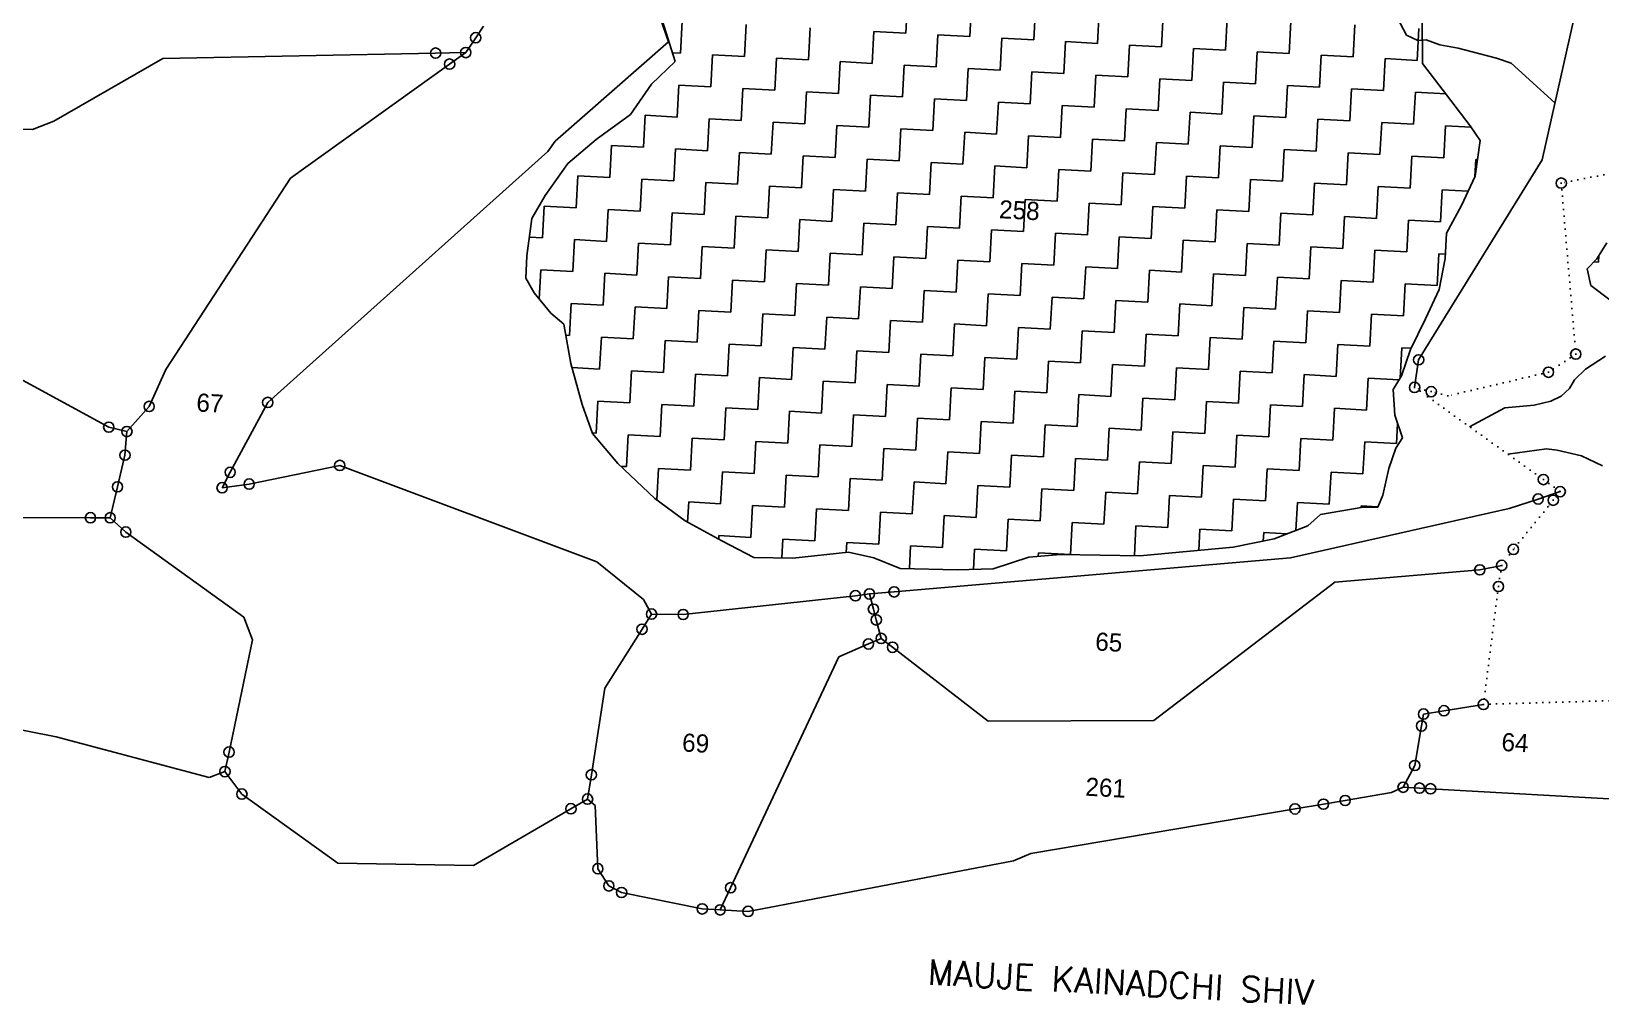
# Model space of a CAD drawing. Header units: metres. Extents: x 260336 to 266671, y 2219820 to 2223612.
# Drawn here: x 265593 to 266209, y 2219991 to 2220373 of the extents above; entities that cross this region are included whole.
import ezdxf

# ---------------------------------------------------------------- set-up
doc = ezdxf.new("R2010")
doc.units = ezdxf.units.M
doc.header["$MEASUREMENT"] = 0
doc.linetypes.add('DOT', pattern=[0.25, 0, -0.25])
for name, color, linetype in [('LINE_WATER', 4, 'Continuous'), ('POLY_FOREST', 7, 'DOT'), ('POLY_HATCH', 12, 'Continuous'), ('POLY_PARCEL', 6, 'Continuous'), ('SYM_STONE', 1, 'Continuous'), ('TEXT_MAPOUT', 7, 'Continuous'), ('TEXT_PARCEL', 7, 'Continuous'), ('V_BOUND_LINE', 7, 'Continuous')]:
    doc.layers.add(name, color=color, linetype=linetype)
doc.styles.get("Standard").update_dxf_attribs({"font": 'simplex.shx'})
doc.styles.add('TEXT_MAP', font='', dxfattribs={"height": 1.8})
doc.styles.get('TEXT_MAP').set_extended_font_data('Kruti Dev 050')

msp = doc.modelspace()

# ---------------------------------------------------------------- linework, layer by layer
at = {"layer": 'LINE_WATER', "ltscale": 10}
for p, q in [((266132.89, 2220371.22), (266127.95, 2220380.45)), ((266137.24, 2220369.11), (266132.89, 2220371.22)), ((266140.55, 2220369.4), (266137.24, 2220369.11)), ((266145.86, 2220367.47), (266140.55, 2220369.4)), ((266153.08, 2220366.15), (266145.86, 2220367.47)), ((266168.16, 2220362.29), (266153.08, 2220366.15)), ((266173.97, 2220360.29), (266168.16, 2220362.29)), ((266191.1, 2220344.71), (266173.97, 2220360.29)), ((266203.13, 2220240.17), (266210.91, 2220245.27)), ((266196.76, 2220232.53), (266198.71, 2220235.96)), ((266198.71, 2220235.96), (266203.13, 2220240.17)), ((266189.43, 2220227.62), (266193.51, 2220229.61)), ((266193.51, 2220229.61), (266196.76, 2220232.53)), ((266157.57, 2220217.58), (266171.39, 2220225)), ((266171.39, 2220225), (266182.93, 2220225.98)), ((266182.93, 2220225.98), (266189.43, 2220227.62)), ((266172.58, 2220206.84), (266187.77, 2220208.87)), ((266187.77, 2220208.87), (266191.94, 2220208.42)), ((266191.94, 2220208.42), (266201.55, 2220206.15)), ((266201.55, 2220206.15), (266209.73, 2220202.18))]:
    msp.add_line(p, q, dxfattribs=at)
at = {"layer": 'POLY_FOREST', "ltscale": 10}
for p, q in [((266217.94, 2220317.97), (266193.59, 2220313.19)), ((266193.59, 2220313.19), (266199.26, 2220246.08)), ((266199.26, 2220246.08), (266188.53, 2220238.96)), ((266188.53, 2220238.96), (266149.08, 2220229.67)), ((266142.56, 2220231.34), (266136.02, 2220233.01)), ((266136.02, 2220233.01), (266141.14, 2220229.35)), ((266141.14, 2220229.35), (266186.54, 2220196.84)), ((266149.08, 2220229.67), (266142.56, 2220231.34)), ((266186.54, 2220196.84), (266192.96, 2220192.24)), ((266193.17, 2220192.09), (266190.44, 2220188.73)), ((266192.96, 2220192.24), (266193.17, 2220192.09)), ((266188.31, 2220186.1), (266174.78, 2220169.44)), ((266190.44, 2220188.73), (266188.31, 2220186.1)), ((266174.78, 2220169.44), (266170.19, 2220163.15)), ((266170.19, 2220163.15), (266168.91, 2220154.86)), ((266168.91, 2220154.86), (266163.01, 2220108.6)), ((266163.01, 2220108.6), (266250.07, 2220111.1))]:
    msp.add_line(p, q, dxfattribs=at)
at = {"layer": 'POLY_HATCH'}
for p, q in [((265836.3, 2220391.43), (265845.85, 2220360.93)), ((266139.13, 2220360.13), (266138.93, 2220378.37)), ((265845.85, 2220360.93), (265836.55, 2220352.02)), ((266148.48, 2220347.87), (266139.13, 2220360.13)), ((265836.55, 2220352.02), (265828.27, 2220340.12)), ((266157.83, 2220335.62), (266148.48, 2220347.87)), ((265828.27, 2220340.12), (265814.79, 2220330.25)), ((266161.7, 2220329.95), (266157.83, 2220335.62)), ((265814.79, 2220330.25), (265803.7, 2220320.85)), ((266159.77, 2220315.94), (266161.7, 2220329.95)), ((265803.7, 2220320.85), (265794.8, 2220308.39)), ((266154.45, 2220304.47), (266159.77, 2220315.94)), ((265794.8, 2220308.39), (265789.61, 2220299.26)), ((266148.58, 2220293.61), (266154.45, 2220304.47)), ((265789.61, 2220299.26), (265787.65, 2220284.66)), ((266148.05, 2220283.65), (266148.58, 2220293.61)), ((265787.65, 2220284.66), (265787.18, 2220275.87)), ((266211.41, 2220289.72), (266207.54, 2220283.46)), ((266145.63, 2220271.43), (266148.05, 2220283.65)), ((266207.54, 2220283.46), (266203.8, 2220279.54)), ((266203.8, 2220279.54), (266205.22, 2220273)), ((265787.18, 2220275.87), (265790.43, 2220270.19)), ((266205.22, 2220273), (266212.57, 2220267.32)), ((265790.43, 2220270.19), (265797.07, 2220262.19)), ((266140.31, 2220259.95), (266145.63, 2220271.43)), ((265797.07, 2220262.19), (265802.13, 2220257.81)), ((266134.38, 2220247.92), (266140.31, 2220259.95)), ((265802.13, 2220257.81), (265804.84, 2220242.38)), ((266130.88, 2220237.53), (266134.38, 2220247.92)), ((265804.84, 2220242.38), (265809.27, 2220226.27)), ((266127.56, 2220232.19), (266130.88, 2220237.53)), ((266128.2, 2220222.16), (266127.56, 2220232.19)), ((265809.27, 2220226.27), (265813.37, 2220214.88)), ((266131.25, 2220213.18), (266128.2, 2220222.16)), ((265813.37, 2220214.88), (265823.34, 2220203.17)), ((266128.68, 2220209.2), (266131.25, 2220213.18)), ((266125.9, 2220201.12), (266128.68, 2220209.2)), ((265823.34, 2220203.17), (265837.91, 2220189.46)), ((266123.58, 2220190.66), (266125.9, 2220201.12)), ((265837.91, 2220189.46), (265849.79, 2220180.6)), ((266115.08, 2220185.82), (266121.57, 2220186.06)), ((266121.57, 2220186.06), (266123.58, 2220190.66)), ((265849.79, 2220180.6), (265864.08, 2220172.78)), ((266094.11, 2220178.71), (266099.05, 2220183.15)), ((266099.05, 2220183.15), (266115.08, 2220185.82)), ((266080.89, 2220173.53), (266094.11, 2220178.71)), ((265864.08, 2220172.78), (265876.68, 2220166.23)), ((265891.97, 2220166), (265913.86, 2220168.37)), ((265913.86, 2220168.37), (265923.74, 2220166.07)), ((265984.59, 2220166.32), (265997.01, 2220167.42)), ((265997.01, 2220167.42), (266028.17, 2220166.93)), ((266028.17, 2220166.93), (266064.83, 2220170.27)), ((266064.83, 2220170.27), (266080.89, 2220173.53)), ((265876.68, 2220166.23), (265891.97, 2220166)), ((265923.74, 2220166.07), (265934.12, 2220161.99)), ((265934.12, 2220161.99), (265956.44, 2220161.39)), ((265956.44, 2220161.39), (265970.59, 2220161.81)), ((265970.59, 2220161.81), (265984.59, 2220166.32))]:
    msp.add_line(p, q, dxfattribs=at)
at = {"layer": 'POLY_HATCH', "linetype": 'Continuous'}
for p, q in [((265936.38, 2220372.07), (265937.05, 2220384.61)), ((265961.45, 2220370.74), (265962.12, 2220383.28)), ((265986.53, 2220369.4), (265987.2, 2220381.94)), ((266011.6, 2220368.06), (266012.27, 2220380.6)), ((266036.68, 2220366.73), (266037.35, 2220379.27)), ((266061.75, 2220365.39), (266062.42, 2220377.93)), ((265847.95, 2220364.21), (265848.62, 2220376.75)), ((265873.03, 2220362.88), (265873.69, 2220375.42)), ((265898.1, 2220361.54), (265898.77, 2220374.08)), ((265923.17, 2220360.21), (265923.84, 2220372.74)), ((265923.84, 2220372.74), (265936.38, 2220372.07)), ((265948.25, 2220358.87), (265948.92, 2220371.41)), ((265948.92, 2220371.41), (265961.45, 2220370.74)), ((266086.83, 2220364.06), (266087.49, 2220376.59)), ((266111.9, 2220362.72), (266112.57, 2220375.26)), ((266136.98, 2220361.38), (266137.64, 2220373.92)), ((265973.32, 2220357.53), (265973.99, 2220370.07)), ((265973.99, 2220370.07), (265986.53, 2220369.4)), ((265998.4, 2220356.2), (265999.07, 2220368.73)), ((265999.07, 2220368.73), (266011.6, 2220368.06)), ((266023.47, 2220354.86), (266024.14, 2220367.4)), ((266024.14, 2220367.4), (266036.68, 2220366.73)), ((266048.55, 2220353.52), (266049.22, 2220366.06)), ((266049.22, 2220366.06), (266061.75, 2220365.39)), ((266073.62, 2220352.19), (266074.29, 2220364.72)), ((266074.29, 2220364.72), (266086.83, 2220364.06)), ((265844.77, 2220364.38), (265847.95, 2220364.21)), ((265859.82, 2220351.01), (265860.49, 2220363.55)), ((265860.49, 2220363.55), (265873.03, 2220362.88)), ((265884.89, 2220349.67), (265885.56, 2220362.21)), ((265885.56, 2220362.21), (265898.1, 2220361.54)), ((265909.97, 2220348.34), (265910.64, 2220360.87)), ((265910.64, 2220360.87), (265923.17, 2220360.21)), ((265935.04, 2220347), (265935.71, 2220359.54)), ((265935.71, 2220359.54), (265948.25, 2220358.87)), ((266098.7, 2220350.85), (266099.36, 2220363.39)), ((266099.36, 2220363.39), (266111.9, 2220362.72)), ((266123.77, 2220349.51), (266124.44, 2220362.05)), ((266124.44, 2220362.05), (266136.98, 2220361.38)), ((265960.12, 2220345.66), (265960.79, 2220358.2)), ((265960.79, 2220358.2), (265973.32, 2220357.53)), ((265985.19, 2220344.33), (265985.86, 2220356.86)), ((265985.86, 2220356.86), (265998.4, 2220356.2)), ((266010.27, 2220342.99), (266010.94, 2220355.53)), ((266010.94, 2220355.53), (266023.47, 2220354.86)), ((266035.34, 2220341.65), (266036.01, 2220354.19)), ((266036.01, 2220354.19), (266048.55, 2220353.52)), ((266060.42, 2220340.32), (266061.08, 2220352.85)), ((266061.08, 2220352.85), (266073.62, 2220352.19)), ((265846.61, 2220339.14), (265847.28, 2220351.68)), ((265847.28, 2220351.68), (265859.82, 2220351.01)), ((265871.69, 2220337.8), (265872.36, 2220350.34)), ((265872.36, 2220350.34), (265884.89, 2220349.67)), ((265896.76, 2220336.47), (265897.43, 2220349)), ((265897.43, 2220349), (265909.97, 2220348.34)), ((265921.84, 2220335.13), (265922.51, 2220347.67)), ((265922.51, 2220347.67), (265935.04, 2220347)), ((265946.91, 2220333.79), (265947.58, 2220346.33)), ((265947.58, 2220346.33), (265960.12, 2220345.66)), ((266085.49, 2220338.98), (266086.16, 2220351.52)), ((266086.16, 2220351.52), (266098.7, 2220350.85)), ((266110.56, 2220337.64), (266111.23, 2220350.18)), ((266111.23, 2220350.18), (266123.77, 2220349.51)), ((266135.64, 2220336.31), (266136.31, 2220348.85)), ((266136.31, 2220348.85), (266148.22, 2220348.21)), ((265971.99, 2220332.46), (265972.66, 2220345)), ((265972.66, 2220345), (265985.19, 2220344.33)), ((265997.06, 2220331.12), (265997.73, 2220343.66)), ((265997.73, 2220343.66), (266010.27, 2220342.99)), ((266022.14, 2220329.79), (266022.8, 2220342.32)), ((266022.8, 2220342.32), (266035.34, 2220341.65)), ((266047.21, 2220328.45), (266047.88, 2220340.99)), ((266047.88, 2220340.99), (266060.42, 2220340.32)), ((265833.41, 2220327.27), (265834.08, 2220339.81)), ((265834.08, 2220339.81), (265846.61, 2220339.14)), ((265858.48, 2220325.93), (265859.15, 2220338.47)), ((265859.15, 2220338.47), (265871.69, 2220337.8)), ((265883.56, 2220324.6), (265884.23, 2220337.14)), ((265884.23, 2220337.14), (265896.76, 2220336.47)), ((265908.63, 2220323.26), (265909.3, 2220335.8)), ((265909.3, 2220335.8), (265921.84, 2220335.13)), ((265933.71, 2220321.93), (265934.38, 2220334.46)), ((265934.38, 2220334.46), (265946.91, 2220333.79)), ((266072.28, 2220327.11), (266072.95, 2220339.65)), ((266072.95, 2220339.65), (266085.49, 2220338.98)), ((266097.36, 2220325.78), (266098.03, 2220338.31)), ((266098.03, 2220338.31), (266110.56, 2220337.64)), ((266122.43, 2220324.44), (266123.1, 2220336.98)), ((266123.1, 2220336.98), (266135.64, 2220336.31)), ((266147.51, 2220323.1), (266148.18, 2220335.64)), ((266148.18, 2220335.64), (266158.18, 2220335.11)), ((265820.2, 2220315.4), (265820.87, 2220327.94)), ((265820.87, 2220327.94), (265833.41, 2220327.27)), ((265958.78, 2220320.59), (265959.45, 2220333.13)), ((265959.45, 2220333.13), (265971.99, 2220332.46)), ((265983.86, 2220319.25), (265984.52, 2220331.79)), ((265984.52, 2220331.79), (265997.06, 2220331.12)), ((266008.93, 2220317.92), (266009.6, 2220330.45)), ((266009.6, 2220330.45), (266022.14, 2220329.79)), ((266034, 2220316.58), (266034.67, 2220329.12)), ((266034.67, 2220329.12), (266047.21, 2220328.45)), ((266059.08, 2220315.24), (266059.75, 2220327.78)), ((266059.75, 2220327.78), (266072.28, 2220327.11)), ((265845.28, 2220314.07), (265845.95, 2220326.6)), ((265845.95, 2220326.6), (265858.48, 2220325.93)), ((265870.35, 2220312.73), (265871.02, 2220325.27)), ((265871.02, 2220325.27), (265883.56, 2220324.6)), ((265895.43, 2220311.39), (265896.1, 2220323.93)), ((265896.1, 2220323.93), (265908.63, 2220323.26)), ((265920.5, 2220310.06), (265921.17, 2220322.59)), ((265921.17, 2220322.59), (265933.71, 2220321.93)), ((266084.15, 2220313.91), (266084.82, 2220326.44)), ((266084.82, 2220326.44), (266097.36, 2220325.78)), ((266109.23, 2220312.57), (266109.9, 2220325.11)), ((266109.9, 2220325.11), (266122.43, 2220324.44)), ((266134.3, 2220311.23), (266134.97, 2220323.77)), ((266134.97, 2220323.77), (266147.51, 2220323.1)), ((266159.69, 2220315.76), (266160.05, 2220322.43)), ((266160.05, 2220322.43), (266160.66, 2220322.4)), ((265807, 2220303.53), (265807.67, 2220316.07)), ((265807.67, 2220316.07), (265820.2, 2220315.4)), ((265945.58, 2220308.72), (265946.24, 2220321.26)), ((265946.24, 2220321.26), (265958.78, 2220320.59)), ((265970.65, 2220307.38), (265971.32, 2220319.92)), ((265971.32, 2220319.92), (265983.86, 2220319.25)), ((265995.72, 2220306.05), (265996.39, 2220318.58)), ((265996.39, 2220318.58), (266008.93, 2220317.92)), ((266020.8, 2220304.71), (266021.47, 2220317.25)), ((266021.47, 2220317.25), (266034, 2220316.58)), ((266045.87, 2220303.37), (266046.54, 2220315.91)), ((266046.54, 2220315.91), (266059.08, 2220315.24)), ((265832.07, 2220302.2), (265832.74, 2220314.73)), ((265832.74, 2220314.73), (265845.28, 2220314.07)), ((265857.15, 2220300.86), (265857.82, 2220313.4)), ((265857.82, 2220313.4), (265870.35, 2220312.73)), ((265882.22, 2220299.52), (265882.89, 2220312.06)), ((265882.89, 2220312.06), (265895.43, 2220311.39)), ((265907.3, 2220298.19), (265907.96, 2220310.72)), ((265907.96, 2220310.72), (265920.5, 2220310.06)), ((265932.37, 2220296.85), (265933.04, 2220309.39)), ((265933.04, 2220309.39), (265945.58, 2220308.72)), ((266070.95, 2220302.04), (266071.62, 2220314.57)), ((266071.62, 2220314.57), (266084.15, 2220313.91)), ((266096.02, 2220300.7), (266096.69, 2220313.24)), ((266096.69, 2220313.24), (266109.23, 2220312.57)), ((266121.1, 2220299.36), (266121.77, 2220311.9)), ((266121.77, 2220311.9), (266134.3, 2220311.23)), ((266146.17, 2220298.03), (266146.84, 2220310.57)), ((266146.84, 2220310.57), (266157.03, 2220310.02)), ((265793.79, 2220291.66), (265794.46, 2220304.2)), ((265794.46, 2220304.2), (265807, 2220303.53)), ((265957.45, 2220295.51), (265958.11, 2220308.05)), ((265958.11, 2220308.05), (265970.65, 2220307.38)), ((265982.52, 2220294.18), (265983.19, 2220306.72)), ((265983.19, 2220306.72), (265995.72, 2220306.05)), ((266007.59, 2220292.84), (266008.26, 2220305.38)), ((266008.26, 2220305.38), (266020.8, 2220304.71)), ((266032.67, 2220291.51), (266033.34, 2220304.04)), ((266033.34, 2220304.04), (266045.87, 2220303.37)), ((265818.87, 2220290.33), (265819.54, 2220302.86)), ((265819.54, 2220302.86), (265832.07, 2220302.2)), ((265843.94, 2220288.99), (265844.61, 2220301.53)), ((265844.61, 2220301.53), (265857.15, 2220300.86)), ((265869.02, 2220287.65), (265869.68, 2220300.19)), ((265869.68, 2220300.19), (265882.22, 2220299.52)), ((265894.09, 2220286.32), (265894.76, 2220298.86)), ((265894.76, 2220298.86), (265907.3, 2220298.19)), ((265919.17, 2220284.98), (265919.83, 2220297.52)), ((265919.83, 2220297.52), (265932.37, 2220296.85)), ((266057.74, 2220290.17), (266058.41, 2220302.71)), ((266058.41, 2220302.71), (266070.95, 2220302.04)), ((266082.82, 2220288.83), (266083.49, 2220301.37)), ((266083.49, 2220301.37), (266096.02, 2220300.7)), ((266107.89, 2220287.5), (266108.56, 2220300.03)), ((266108.56, 2220300.03), (266121.1, 2220299.36)), ((266132.97, 2220286.16), (266133.63, 2220298.7)), ((266133.63, 2220298.7), (266146.17, 2220298.03)), ((265788.63, 2220291.94), (265793.79, 2220291.66)), ((265805.66, 2220278.46), (265806.33, 2220291)), ((265806.33, 2220291), (265818.87, 2220290.33)), ((265944.24, 2220283.65), (265944.91, 2220296.18)), ((265944.91, 2220296.18), (265957.45, 2220295.51)), ((265969.31, 2220282.31), (265969.98, 2220294.85)), ((265969.98, 2220294.85), (265982.52, 2220294.18)), ((265994.39, 2220280.97), (265995.06, 2220293.51)), ((265995.06, 2220293.51), (266007.59, 2220292.84)), ((266019.46, 2220279.64), (266020.13, 2220292.17)), ((266020.13, 2220292.17), (266032.67, 2220291.51)), ((266044.54, 2220278.3), (266045.21, 2220290.84)), ((266045.21, 2220290.84), (266057.74, 2220290.17)), ((265830.74, 2220277.12), (265831.4, 2220289.66)), ((265831.4, 2220289.66), (265843.94, 2220288.99)), ((265855.81, 2220275.79), (265856.48, 2220288.32)), ((265856.48, 2220288.32), (265869.02, 2220287.65)), ((265880.89, 2220274.45), (265881.55, 2220286.99)), ((265881.55, 2220286.99), (265894.09, 2220286.32)), ((265905.96, 2220273.11), (265906.63, 2220285.65)), ((265906.63, 2220285.65), (265919.17, 2220284.98)), ((266069.61, 2220276.96), (266070.28, 2220289.5)), ((266070.28, 2220289.5), (266082.82, 2220288.83)), ((266094.69, 2220275.63), (266095.35, 2220288.16)), ((266095.35, 2220288.16), (266107.89, 2220287.5)), ((266119.76, 2220274.29), (266120.43, 2220286.83)), ((266120.43, 2220286.83), (266132.97, 2220286.16)), ((266144.84, 2220272.95), (266145.5, 2220285.49)), ((266145.5, 2220285.49), (266148.14, 2220285.35)), ((266208.19, 2220282.15), (266208.33, 2220284.73)), ((265792.51, 2220267.68), (265793.12, 2220279.13)), ((265793.12, 2220279.13), (265805.66, 2220278.46)), ((265931.03, 2220271.78), (265931.7, 2220284.31)), ((265931.7, 2220284.31), (265944.24, 2220283.65)), ((265956.11, 2220270.44), (265956.78, 2220282.98)), ((265956.78, 2220282.98), (265969.31, 2220282.31)), ((265981.18, 2220269.1), (265981.85, 2220281.64)), ((265981.85, 2220281.64), (265994.39, 2220280.97)), ((266006.26, 2220267.77), (266006.93, 2220280.3)), ((266006.93, 2220280.3), (266019.46, 2220279.64)), ((266031.33, 2220266.43), (266032, 2220278.97)), ((266032, 2220278.97), (266044.54, 2220278.3)), ((266206.38, 2220282.25), (266208.19, 2220282.15)), ((265817.53, 2220265.25), (265818.2, 2220277.79)), ((265818.2, 2220277.79), (265830.74, 2220277.12)), ((265842.61, 2220263.92), (265843.27, 2220276.45)), ((265843.27, 2220276.45), (265855.81, 2220275.79)), ((265867.68, 2220262.58), (265868.35, 2220275.12)), ((265868.35, 2220275.12), (265880.89, 2220274.45)), ((265892.75, 2220261.24), (265893.42, 2220273.78)), ((265893.42, 2220273.78), (265905.96, 2220273.11)), ((265917.83, 2220259.91), (265918.5, 2220272.44)), ((265918.5, 2220272.44), (265931.03, 2220271.78)), ((266056.41, 2220265.09), (266057.07, 2220277.63)), ((266057.07, 2220277.63), (266069.61, 2220276.96)), ((266081.48, 2220263.76), (266082.15, 2220276.29)), ((266082.15, 2220276.29), (266094.69, 2220275.63)), ((266106.56, 2220262.42), (266107.22, 2220274.96)), ((266107.22, 2220274.96), (266119.76, 2220274.29)), ((266131.63, 2220261.08), (266132.3, 2220273.62)), ((266132.3, 2220273.62), (266144.84, 2220272.95)), ((265942.9, 2220258.57), (265943.57, 2220271.11)), ((265943.57, 2220271.11), (265956.11, 2220270.44)), ((265967.98, 2220257.23), (265968.65, 2220269.77)), ((265968.65, 2220269.77), (265981.18, 2220269.1)), ((265993.05, 2220255.9), (265993.72, 2220268.44)), ((265993.72, 2220268.44), (266006.26, 2220267.77)), ((266018.13, 2220254.56), (266018.79, 2220267.1)), ((266018.79, 2220267.1), (266031.33, 2220266.43)), ((265804.33, 2220253.38), (265804.99, 2220265.92)), ((265804.99, 2220265.92), (265817.53, 2220265.25)), ((265829.4, 2220252.05), (265830.07, 2220264.58)), ((265830.07, 2220264.58), (265842.61, 2220263.92)), ((265854.47, 2220250.71), (265855.14, 2220263.25)), ((265855.14, 2220263.25), (265867.68, 2220262.58)), ((265879.55, 2220249.37), (265880.22, 2220261.91)), ((265880.22, 2220261.91), (265892.75, 2220261.24)), ((265904.62, 2220248.04), (265905.29, 2220260.58)), ((265905.29, 2220260.58), (265917.83, 2220259.91)), ((266043.2, 2220253.23), (266043.87, 2220265.76)), ((266043.87, 2220265.76), (266056.41, 2220265.09)), ((266068.28, 2220251.89), (266068.94, 2220264.43)), ((266068.94, 2220264.43), (266081.48, 2220263.76)), ((266093.35, 2220250.55), (266094.02, 2220263.09)), ((266094.02, 2220263.09), (266106.56, 2220262.42)), ((266118.42, 2220249.22), (266119.09, 2220261.75)), ((266119.09, 2220261.75), (266131.63, 2220261.08)), ((265929.7, 2220246.7), (265930.37, 2220259.24)), ((265930.37, 2220259.24), (265942.9, 2220258.57)), ((265954.77, 2220245.37), (265955.44, 2220257.9)), ((265955.44, 2220257.9), (265967.98, 2220257.23)), ((265979.85, 2220244.03), (265980.51, 2220256.57)), ((265980.51, 2220256.57), (265993.05, 2220255.9)), ((266004.92, 2220242.69), (266005.59, 2220255.23)), ((266005.59, 2220255.23), (266018.13, 2220254.56)), ((266030, 2220241.36), (266030.66, 2220253.89)), ((266030.66, 2220253.89), (266043.2, 2220253.23)), ((265802.89, 2220253.46), (265804.33, 2220253.38)), ((265816.19, 2220240.18), (265816.86, 2220252.72)), ((265816.86, 2220252.72), (265829.4, 2220252.05)), ((265841.27, 2220238.84), (265841.94, 2220251.38)), ((265841.94, 2220251.38), (265854.47, 2220250.71)), ((265866.34, 2220237.51), (265867.01, 2220250.04)), ((265867.01, 2220250.04), (265879.55, 2220249.37)), ((265891.42, 2220236.17), (265892.09, 2220248.71)), ((265892.09, 2220248.71), (265904.62, 2220248.04)), ((266055.07, 2220240.02), (266055.74, 2220252.56)), ((266055.74, 2220252.56), (266068.28, 2220251.89)), ((266080.14, 2220238.68), (266080.81, 2220251.22)), ((266080.81, 2220251.22), (266093.35, 2220250.55)), ((266105.22, 2220237.35), (266105.89, 2220249.88)), ((266105.89, 2220249.88), (266118.42, 2220249.22)), ((266130.33, 2220236.64), (266130.96, 2220248.55)), ((266130.96, 2220248.55), (266134.59, 2220248.35)), ((265916.49, 2220234.83), (265917.16, 2220247.37)), ((265917.16, 2220247.37), (265929.7, 2220246.7)), ((265941.57, 2220233.5), (265942.23, 2220246.03)), ((265942.23, 2220246.03), (265954.77, 2220245.37)), ((265966.64, 2220232.16), (265967.31, 2220244.7)), ((265967.31, 2220244.7), (265979.85, 2220244.03)), ((265991.72, 2220230.82), (265992.38, 2220243.36)), ((265992.38, 2220243.36), (266004.92, 2220242.69)), ((266016.79, 2220229.49), (266017.46, 2220242.02)), ((266017.46, 2220242.02), (266030, 2220241.36)), ((265805.28, 2220240.76), (265816.19, 2220240.18)), ((265828.06, 2220226.97), (265828.73, 2220239.51)), ((265828.73, 2220239.51), (265841.27, 2220238.84)), ((265853.14, 2220225.64), (265853.81, 2220238.17)), ((265853.81, 2220238.17), (265866.34, 2220237.51)), ((265878.21, 2220224.3), (265878.88, 2220236.84)), ((265878.88, 2220236.84), (265891.42, 2220236.17)), ((265903.29, 2220222.96), (265903.95, 2220235.5)), ((265903.95, 2220235.5), (265916.49, 2220234.83)), ((266041.86, 2220228.15), (266042.53, 2220240.69)), ((266042.53, 2220240.69), (266055.07, 2220240.02)), ((266066.94, 2220226.81), (266067.61, 2220239.35)), ((266067.61, 2220239.35), (266080.14, 2220238.68)), ((266092.01, 2220225.48), (266092.68, 2220238.01)), ((266092.68, 2220238.01), (266105.22, 2220237.35)), ((266117.09, 2220224.14), (266117.76, 2220236.68)), ((266117.76, 2220236.68), (266129.95, 2220236.03)), ((265928.36, 2220221.63), (265929.03, 2220234.16)), ((265929.03, 2220234.16), (265941.57, 2220233.5)), ((265953.44, 2220220.29), (265954.1, 2220232.83)), ((265954.1, 2220232.83), (265966.64, 2220232.16)), ((265978.51, 2220218.95), (265979.18, 2220231.49)), ((265979.18, 2220231.49), (265991.72, 2220230.82)), ((266003.58, 2220217.62), (266004.25, 2220230.16)), ((266004.25, 2220230.16), (266016.79, 2220229.49)), ((265814.86, 2220215.1), (265815.53, 2220227.64)), ((265815.53, 2220227.64), (265828.06, 2220226.97)), ((265839.93, 2220213.77), (265840.6, 2220226.3)), ((265840.6, 2220226.3), (265853.14, 2220225.64)), ((265865.01, 2220212.43), (265865.67, 2220224.97)), ((265865.67, 2220224.97), (265878.21, 2220224.3)), ((265890.08, 2220211.09), (265890.75, 2220223.63)), ((265890.75, 2220223.63), (265903.29, 2220222.96)), ((266028.66, 2220216.28), (266029.33, 2220228.82)), ((266029.33, 2220228.82), (266041.86, 2220228.15)), ((266053.73, 2220214.95), (266054.4, 2220227.48)), ((266054.4, 2220227.48), (266066.94, 2220226.81)), ((266078.81, 2220213.61), (266079.48, 2220226.15)), ((266079.48, 2220226.15), (266092.01, 2220225.48)), ((266103.88, 2220212.27), (266104.55, 2220224.81)), ((266104.55, 2220224.81), (266117.09, 2220224.14)), ((265915.16, 2220209.76), (265915.82, 2220222.3)), ((265915.82, 2220222.3), (265928.36, 2220221.63)), ((265940.23, 2220208.42), (265940.9, 2220220.96)), ((265940.9, 2220220.96), (265953.44, 2220220.29)), ((265965.3, 2220207.09), (265965.97, 2220219.62)), ((265965.97, 2220219.62), (265978.51, 2220218.95)), ((265990.38, 2220205.75), (265991.05, 2220218.29)), ((265991.05, 2220218.29), (266003.58, 2220217.62)), ((266015.45, 2220204.41), (266016.12, 2220216.95)), ((266016.12, 2220216.95), (266028.66, 2220216.28)), ((266128.96, 2220210.94), (266129.37, 2220218.71)), ((265813.26, 2220215.19), (265814.86, 2220215.1)), ((265826.73, 2220201.9), (265827.4, 2220214.44)), ((265827.4, 2220214.44), (265839.93, 2220213.77)), ((265851.8, 2220200.56), (265852.47, 2220213.1)), ((265852.47, 2220213.1), (265865.01, 2220212.43)), ((265876.88, 2220199.23), (265877.54, 2220211.76)), ((265877.54, 2220211.76), (265890.08, 2220211.09)), ((266040.53, 2220203.08), (266041.2, 2220215.61)), ((266041.2, 2220215.61), (266053.73, 2220214.95)), ((266065.6, 2220201.74), (266066.27, 2220214.28)), ((266066.27, 2220214.28), (266078.81, 2220213.61)), ((266090.68, 2220200.4), (266091.35, 2220212.94)), ((266091.35, 2220212.94), (266103.88, 2220212.27)), ((266115.75, 2220199.07), (266116.42, 2220211.6)), ((266116.42, 2220211.6), (266128.96, 2220210.94)), ((265901.95, 2220197.89), (265902.62, 2220210.43)), ((265902.62, 2220210.43), (265915.16, 2220209.76)), ((265927.02, 2220196.55), (265927.69, 2220209.09)), ((265927.69, 2220209.09), (265940.23, 2220208.42)), ((265952.1, 2220195.22), (265952.77, 2220207.75)), ((265952.77, 2220207.75), (265965.3, 2220207.09)), ((265977.17, 2220193.88), (265977.84, 2220206.42)), ((265977.84, 2220206.42), (265990.38, 2220205.75)), ((266002.25, 2220192.54), (266002.92, 2220205.08)), ((266002.92, 2220205.08), (266015.45, 2220204.41)), ((265824.57, 2220202.01), (265826.73, 2220201.9)), ((265838.61, 2220188.94), (265839.26, 2220201.23)), ((265839.26, 2220201.23), (265851.8, 2220200.56)), ((265863.67, 2220187.36), (265864.34, 2220199.89)), ((265864.34, 2220199.89), (265876.88, 2220199.23)), ((265888.74, 2220186.02), (265889.41, 2220198.56)), ((265889.41, 2220198.56), (265901.95, 2220197.89)), ((266027.32, 2220191.21), (266027.99, 2220203.74)), ((266027.99, 2220203.74), (266040.53, 2220203.08)), ((266052.4, 2220189.87), (266053.07, 2220202.41)), ((266053.07, 2220202.41), (266065.6, 2220201.74)), ((266077.47, 2220188.53), (266078.14, 2220201.07)), ((266078.14, 2220201.07), (266090.68, 2220200.4)), ((266102.55, 2220187.2), (266103.21, 2220199.74)), ((266103.21, 2220199.74), (266115.75, 2220199.07)), ((265913.82, 2220184.68), (265914.49, 2220197.22)), ((265914.49, 2220197.22), (265927.02, 2220196.55)), ((265938.89, 2220183.35), (265939.56, 2220195.88)), ((265939.56, 2220195.88), (265952.1, 2220195.22)), ((265963.97, 2220182.01), (265964.64, 2220194.55)), ((265964.64, 2220194.55), (265977.17, 2220193.88)), ((265989.04, 2220180.67), (265989.71, 2220193.21)), ((265989.71, 2220193.21), (266002.25, 2220192.54)), ((265850.71, 2220180.1), (265851.13, 2220188.03)), ((265851.13, 2220188.03), (265863.67, 2220187.36)), ((265875.54, 2220174.15), (265876.21, 2220186.69)), ((265876.21, 2220186.69), (265888.74, 2220186.02)), ((266014.12, 2220179.34), (266014.79, 2220191.88)), ((266014.79, 2220191.88), (266027.32, 2220191.21)), ((266039.19, 2220178), (266039.86, 2220190.54)), ((266039.86, 2220190.54), (266052.4, 2220189.87)), ((266064.27, 2220176.67), (266064.93, 2220189.2)), ((266064.93, 2220189.2), (266077.47, 2220188.53)), ((266089.42, 2220176.87), (266090.01, 2220187.87)), ((266090.01, 2220187.87), (266102.55, 2220187.2)), ((266115.05, 2220185.81), (266115.08, 2220186.53)), ((266115.08, 2220186.53), (266121.62, 2220186.18)), ((265900.61, 2220172.81), (265901.28, 2220185.35)), ((265901.28, 2220185.35), (265913.82, 2220184.68)), ((265925.69, 2220171.48), (265926.36, 2220184.02)), ((265926.36, 2220184.02), (265938.89, 2220183.35)), ((265950.76, 2220170.14), (265951.43, 2220182.68)), ((265951.43, 2220182.68), (265963.97, 2220182.01)), ((265975.84, 2220168.81), (265976.51, 2220181.34)), ((265976.51, 2220181.34), (265989.04, 2220180.67)), ((266000.91, 2220167.47), (266001.58, 2220180.01)), ((266001.58, 2220180.01), (266014.12, 2220179.34)), ((265862.93, 2220173.42), (265863, 2220174.82)), ((265863, 2220174.82), (265875.54, 2220174.15)), ((266026.03, 2220166.97), (266026.65, 2220178.67)), ((266026.65, 2220178.67), (266039.19, 2220178)), ((266051.29, 2220169.04), (266051.73, 2220177.33)), ((266051.73, 2220177.33), (266064.27, 2220176.67)), ((266076.63, 2220172.67), (266076.8, 2220176)), ((266076.8, 2220176), (266085.94, 2220175.51)), ((265887.68, 2220166.07), (265888.08, 2220173.48)), ((265888.08, 2220173.48), (265900.61, 2220172.81)), ((265912.94, 2220168.27), (265913.15, 2220172.15)), ((265913.15, 2220172.15), (265925.69, 2220171.48)), ((265937.75, 2220161.9), (265938.23, 2220170.81)), ((265938.23, 2220170.81), (265950.76, 2220170.14)), ((265962.88, 2220161.58), (265963.3, 2220169.47)), ((265963.3, 2220169.47), (265975.84, 2220168.81)), ((265988.29, 2220166.65), (265988.37, 2220168.14)), ((265988.37, 2220168.14), (266000.91, 2220167.47))]:
    msp.add_line(p, q, dxfattribs=at)
at = {"layer": 'POLY_PARCEL', "ltscale": 10}
for p, q in [((266186.06, 2220322.3), (266212.11, 2220438.06)), ((265837.62, 2220384.91), (265843.18, 2220368.66)), ((265767.54, 2220370.27), (265770.59, 2220374.78)), ((265763.62, 2220364.44), (265767.54, 2220370.27)), ((265843.18, 2220368.66), (265798.71, 2220329.71)), ((265602.01, 2220337.46), (265644.81, 2220362.14)), ((265644.81, 2220362.14), (265751.83, 2220364.21)), ((265757.3, 2220359.91), (265694.83, 2220315.15)), ((265751.83, 2220364.21), (265757.21, 2220364.31)), ((265757.21, 2220364.31), (265763.62, 2220364.44)), ((265763.62, 2220364.44), (265757.3, 2220359.91)), ((265562.29, 2220334.55), (265593.6, 2220334.19)), ((265593.6, 2220334.19), (265602.01, 2220337.46)), ((265798.71, 2220329.71), (265795.82, 2220325.58)), ((265795.82, 2220325.58), (265685.93, 2220227.1)), ((266137.61, 2220243.83), (266186.06, 2220322.3)), ((265694.83, 2220315.15), (265646, 2220240.03)), ((265575.57, 2220243.44), (265623.56, 2220217.41)), ((266136.02, 2220233.01), (266137.61, 2220243.83)), ((265646, 2220240.03), (265639.4, 2220225.53)), ((265639.4, 2220225.53), (265630.66, 2220215.67)), ((265685.93, 2220227.1), (265671.19, 2220199.68)), ((265623.56, 2220217.41), (265630.66, 2220215.67)), ((265630.66, 2220215.67), (265629.91, 2220206.42)), ((265629.91, 2220206.42), (265626.97, 2220193.99)), ((265671.19, 2220199.68), (265668.03, 2220193.64)), ((265678.65, 2220195.08), (265714.18, 2220202.38)), ((265714.18, 2220202.38), (265815.03, 2220164.53)), ((265626.97, 2220193.99), (265624.09, 2220181.85)), ((265668.03, 2220193.64), (265678.65, 2220195.08)), ((266189.71, 2220190.94), (266193.17, 2220192.09)), ((266173.19, 2220185.45), (266184.48, 2220189.2)), ((266184.48, 2220189.2), (266189.71, 2220190.94)), ((265616.36, 2220181.86), (265562.64, 2220181.98)), ((265624.09, 2220181.85), (265616.36, 2220181.86)), ((265624.09, 2220181.85), (265630.24, 2220176.24)), ((266087.33, 2220166.16), (266173.19, 2220185.45)), ((265630.24, 2220176.24), (265676.61, 2220142.85)), ((265815.03, 2220164.53), (265833.37, 2220149.73)), ((265931.75, 2220152.76), (266087.33, 2220166.16)), ((266161.59, 2220161.41), (266104.65, 2220156.5)), ((266170.19, 2220163.15), (266161.59, 2220161.41)), ((266104.65, 2220156.5), (266033.65, 2220102.29)), ((265833.37, 2220149.73), (265836.57, 2220144.04)), ((265916.55, 2220151.25), (265848.97, 2220143.88)), ((265922.07, 2220151.93), (265916.55, 2220151.25)), ((265922.07, 2220151.93), (265931.75, 2220152.76)), ((265923.64, 2220145.97), (265922.07, 2220151.93)), ((265676.61, 2220142.85), (265680.01, 2220133.89)), ((265836.57, 2220144.04), (265832.82, 2220138.08)), ((265848.97, 2220143.88), (265836.57, 2220144.04)), ((265924.76, 2220141.75), (265923.64, 2220145.97)), ((265832.82, 2220138.08), (265818.28, 2220114.99)), ((265926.68, 2220134.47), (265924.76, 2220141.75)), ((265680.01, 2220133.89), (265670.74, 2220089.89)), ((265921.68, 2220132.3), (265910.08, 2220127.28)), ((265926.68, 2220134.47), (265921.68, 2220132.3)), ((265931.16, 2220131.01), (265926.68, 2220134.47)), ((265968.69, 2220102.03), (265931.16, 2220131.01)), ((265910.08, 2220127.28), (265867.55, 2220036.62)), ((265818.28, 2220114.99), (265812.93, 2220080.96)), ((266147.55, 2220106.1), (266139.52, 2220104.8)), ((266163.01, 2220108.6), (266147.55, 2220106.1)), ((266033.65, 2220102.29), (265968.69, 2220102.03)), ((266138.72, 2220100.12), (266136.06, 2220084.6)), ((266139.52, 2220104.8), (266138.72, 2220100.12)), ((265670.74, 2220089.89), (265669.13, 2220082.2)), ((266136.06, 2220084.6), (266131.52, 2220076.08)), ((265812.93, 2220080.96), (265811.43, 2220071.44)), ((265867.55, 2220036.62), (265863.48, 2220027.93))]:
    msp.add_line(p, q, dxfattribs=at)
at = {"layer": 'SYM_STONE'}
for centre in [(265767.54, 2220370.27), (265751.83, 2220364.21), (265763.62, 2220364.44), (265757.3, 2220359.91), (266193.59, 2220313.19), (266199.26, 2220246.08), (266137.61, 2220243.83), (266188.53, 2220238.96), (265685.93, 2220227.1), (266136.02, 2220233.01), (266142.56, 2220231.34), (265639.4, 2220225.53), (265623.56, 2220217.41), (265630.66, 2220215.67), (265629.91, 2220206.42), (265714.18, 2220202.38), (265671.19, 2220199.68), (266186.54, 2220196.84), (265626.97, 2220193.99), (265668.03, 2220193.64), (265678.65, 2220195.08), (266193.17, 2220192.09), (266184.48, 2220189.2), (266190.44, 2220188.73), (265616.36, 2220181.86), (265624.09, 2220181.85), (265630.24, 2220176.24), (266174.78, 2220169.44), (266161.59, 2220161.41), (266170.19, 2220163.15), (266168.91, 2220154.86), (265916.55, 2220151.25), (265922.07, 2220151.93), (265931.75, 2220152.76), (265836.57, 2220144.04), (265848.97, 2220143.88), (265923.64, 2220145.97), (265924.76, 2220141.75), (265832.82, 2220138.08), (265921.68, 2220132.3), (265926.68, 2220134.47), (265931.16, 2220131.01), (266139.52, 2220104.8), (266147.55, 2220106.1), (266163.01, 2220108.6), (266138.72, 2220100.12), (265670.74, 2220089.89), (265669.13, 2220082.2), (265812.93, 2220080.96), (266136.06, 2220084.6), (265675.79, 2220073.39), (266131.52, 2220076.08), (266137.97, 2220075.72), (266142.3, 2220075.48), (265804.92, 2220067.64), (265811.43, 2220071.44), (266089.08, 2220067.54), (266100.22, 2220069.43), (266108.77, 2220070.87), (265815.48, 2220044.1), (265819.8, 2220037.35), (265867.55, 2220036.62), (265824.81, 2220034.75), (265856.46, 2220028.31), (265863.48, 2220027.93), (265874.43, 2220027.34)]:
    msp.add_circle(centre, 2.02, dxfattribs=at)
at = {"layer": 'V_BOUND_LINE', "ltscale": 10}
for p, q in [((265602.86, 2220095.8), (265441.99, 2220127.88)), ((265662.92, 2220079.89), (265602.86, 2220095.8)), ((265669.13, 2220082.2), (265662.92, 2220079.89)), ((265675.79, 2220073.39), (265669.13, 2220082.2)), ((266131.52, 2220076.08), (266126.9, 2220073.94)), ((266137.97, 2220075.72), (266131.52, 2220076.08)), ((266142.3, 2220075.48), (266137.97, 2220075.72)), ((266221.67, 2220071.03), (266142.3, 2220075.48)), ((265713.47, 2220046.29), (265675.79, 2220073.39)), ((265811.43, 2220071.44), (265804.92, 2220067.64)), ((265814.47, 2220068.9), (265811.43, 2220071.44)), ((265815.48, 2220044.1), (265814.47, 2220068.9)), ((266100.22, 2220069.43), (266089.08, 2220067.54)), ((266108.77, 2220070.87), (266100.22, 2220069.43)), ((266126.9, 2220073.94), (266108.77, 2220070.87)), ((265804.92, 2220067.64), (265766.64, 2220045.29)), ((266089.08, 2220067.54), (265985.47, 2220050.02)), ((265766.64, 2220045.29), (265713.47, 2220046.29)), ((265978.65, 2220047.16), (265874.43, 2220027.34)), ((265985.47, 2220050.02), (265978.65, 2220047.16)), ((265819.8, 2220037.35), (265815.48, 2220044.1)), ((265824.81, 2220034.75), (265819.8, 2220037.35)), ((265856.46, 2220028.31), (265824.81, 2220034.75)), ((265863.48, 2220027.93), (265856.46, 2220028.31)), ((265874.43, 2220027.34), (265863.48, 2220027.93))]:
    msp.add_line(p, q, dxfattribs=at)

# ---------------------------------------------------------------- texts
at = {"layer": 'TEXT_MAPOUT', "ltscale": 10}
msp.add_text('MAUJE KAINADCHI SHIV', height=9.8859, rotation=356.94907, dxfattribs=at).set_placement((265944.67, 2219998.62))
at = {"layer": 'TEXT_PARCEL', "ltscale": 10, "style": 'TEXT_MAP'}
for s, p in [('258', (265972.82, 2220299.43)), ('67', (265657.78, 2220223.58)), ('65', (266010.56, 2220129.76)), ('69', (265848.41, 2220090.12)), ('64', (266169.98, 2220090.33)), ('261', (266006.69, 2220072.77))]:
    msp.add_text(s, height=7.118, rotation=356.94907, dxfattribs=at).set_placement(p)

doc.saveas('drawing.dxf')
